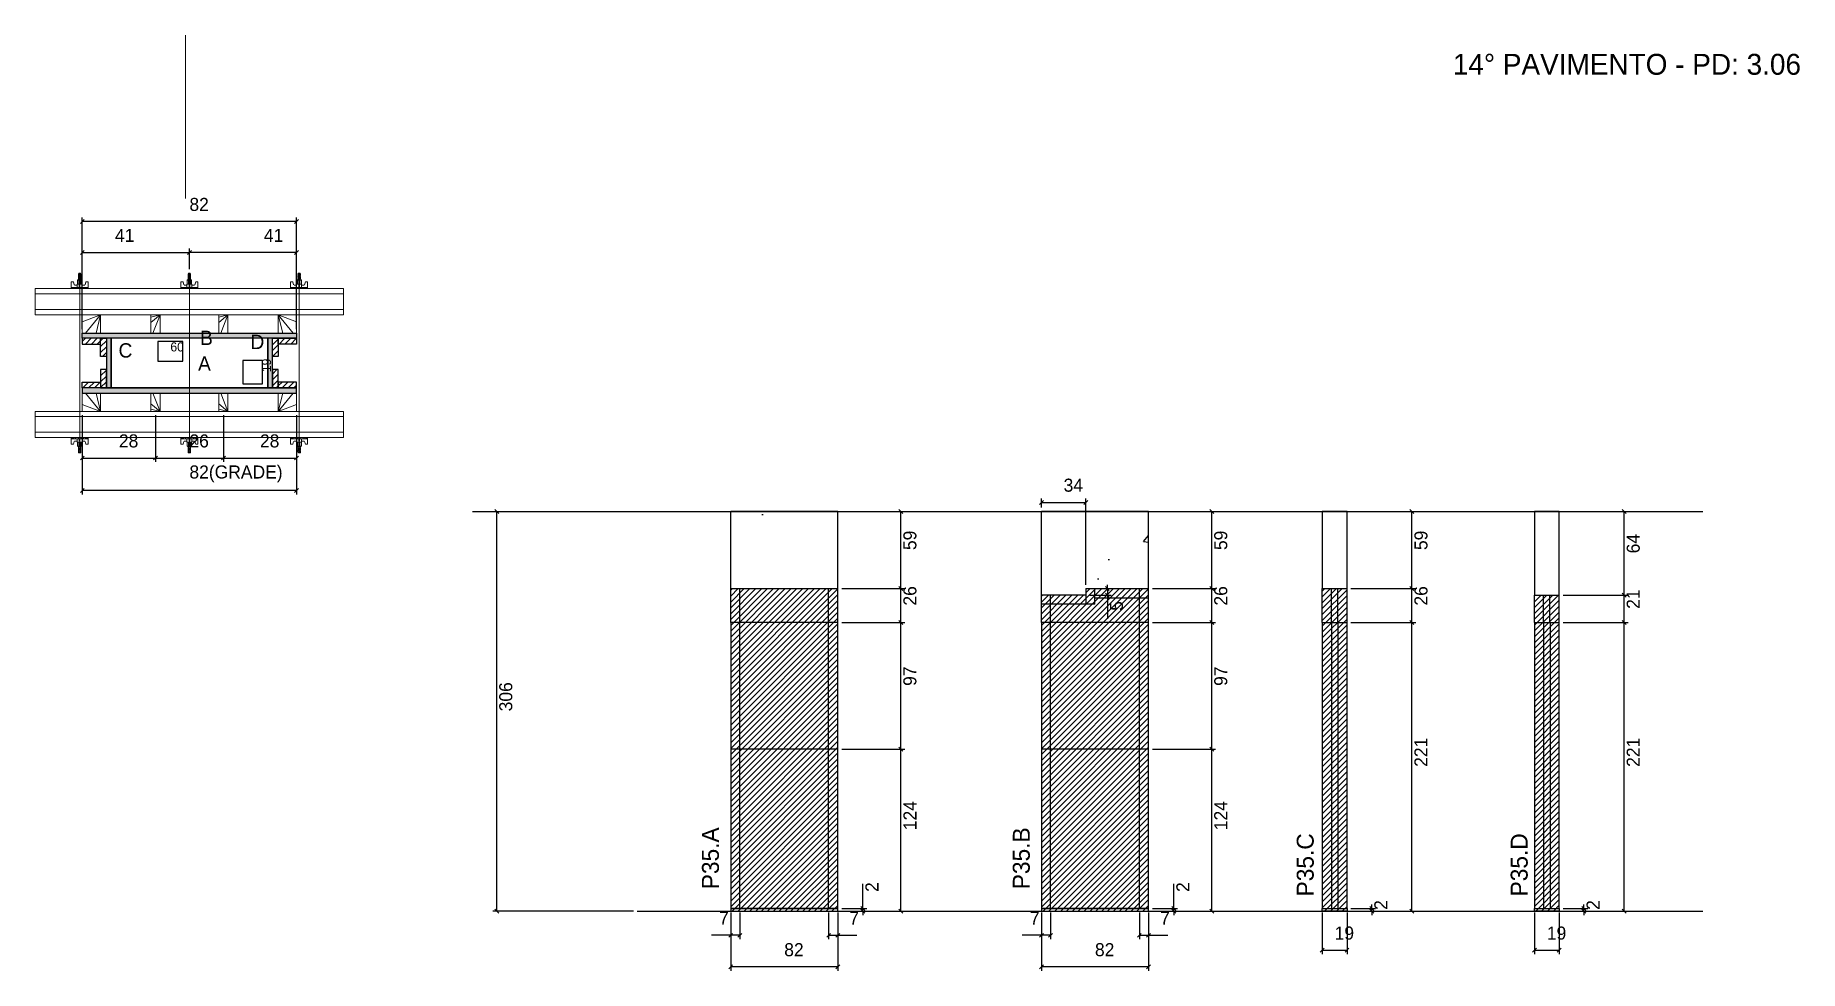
# Model space of a CAD drawing. Header units: metres. Extents: x 2584 to 3935, y 499 to 1215.
import ezdxf

# ---------------------------------------------------------------- set-up
doc = ezdxf.new("R2010")
doc.units = ezdxf.units.M
for name, color, linetype in [('CHAPA', 7, 'Continuous'), ('COTA', 7, 'Continuous'), ('Hachura', 7, 'Continuous'), ('Madeira', 7, 'Continuous'), ('NIVEL 2° PAV.', 7, 'Continuous'), ('NOMENCLATURA', 7, 'Continuous'), ('Nível', 7, 'Continuous'), ('Painéis', 7, 'Continuous'), ('Perfil Metálico', 7, 'Continuous'), ('SARR_2.2x7', 7, 'Continuous'), ('SARRAFO', 7, 'Continuous'), ('Texto Seção', 7, 'Continuous'), ('TEXTO_GERAL', 7, 'Continuous')]:
    doc.layers.add(name, color=color, linetype=linetype)

msp = doc.modelspace()

# ---------------------------------------------------------------- hatches: boundary and pattern name
at = {"layer": 'COTA'}
h = msp.add_hatch(dxfattribs=at)
h.set_pattern_fill('AR-CONC')
h.paths.add_polyline_path([(3116.3, 850.7), (3116.3, 791.7), (3198.3, 791.7), (3198.3, 850.7), (3116.3, 850.7)])
h = msp.add_hatch(dxfattribs=at)
h.set_pattern_fill('AR-CONC')
h.paths.add_polyline_path([(3388.2, 791.7), (3436.2, 791.7), (3436.2, 850.7), (3354.2, 850.7), (3354.2, 786.7), (3388.2, 786.7), (3388.2, 791.7)])
h = msp.add_hatch(dxfattribs=at)
h.set_pattern_fill('AR-CONC')
h.paths.add_polyline_path([(3588.2, 791.7), (3588.2, 850.7), (3569.2, 850.7), (3569.2, 791.7), (3588.2, 791.7)])
h = msp.add_hatch(dxfattribs=at)
h.set_pattern_fill('AR-CONC')
h.paths.add_polyline_path([(3750.7, 786.7), (3750.7, 850.7), (3731.7, 850.7), (3731.7, 786.7), (3750.7, 786.7)])
at = {"layer": 'Hachura'}
h = msp.add_hatch(color=7, dxfattribs=at)
h.dxf.hatch_style = 1
h.paths.add_polyline_path([(2619.9, 983.4), (2619.9, 987.4), (2783.9, 987.4), (2783.9, 983.4), (2619.9, 983.4)])
h = msp.add_hatch(color=7, dxfattribs=at)
h.dxf.hatch_style = 1
h.paths.add_polyline_path([(2619.9, 983.4), (2619.9, 987.4), (2783.9, 987.4), (2783.9, 983.4), (2619.9, 983.4)])
h = msp.add_hatch(dxfattribs=at)
h.set_pattern_fill('ANSI31')
h.paths.add_polyline_path([(2633.9, 983.4), (2633.9, 979), (2619.9, 979), (2619.9, 983.4), (2633.9, 983.4)])
h = msp.add_hatch(dxfattribs=at)
h.set_pattern_fill('ANSI31')
h.paths.add_polyline_path([(2638.3, 983.4), (2633.9, 983.4), (2633.9, 969.4), (2638.3, 969.4), (2638.3, 983.4)])
h = msp.add_hatch(color=7, dxfattribs=at)
h.dxf.hatch_style = 1
h.paths.add_polyline_path([(2641.9, 983.4), (2638.3, 983.4), (2638.3, 945.4), (2641.9, 945.4), (2641.9, 983.4)])
h = msp.add_hatch(color=7, dxfattribs=at)
h.dxf.hatch_style = 1
h.paths.add_polyline_path([(2641.9, 983.4), (2638.3, 983.4), (2638.3, 945.4), (2641.9, 945.4), (2641.9, 983.4)])
h = msp.add_hatch(color=7, dxfattribs=at)
h.dxf.hatch_style = 1
h.paths.add_polyline_path([(2765.5, 983.4), (2761.9, 983.4), (2761.9, 945.4), (2765.5, 945.4), (2765.5, 983.4)])
h = msp.add_hatch(color=7, dxfattribs=at)
h.dxf.hatch_style = 1
h.paths.add_polyline_path([(2765.5, 983.4), (2761.9, 983.4), (2761.9, 945.4), (2765.5, 945.4), (2765.5, 983.4)])
h = msp.add_hatch(dxfattribs=at)
h.set_pattern_fill('ANSI31')
h.paths.add_polyline_path([(2769.9, 983.4), (2765.5, 983.4), (2765.5, 969.4), (2769.9, 969.4), (2769.9, 983.4)])
h = msp.add_hatch(dxfattribs=at)
h.set_pattern_fill('ANSI31')
h.paths.add_polyline_path([(2769.9, 983.4), (2769.9, 979), (2783.9, 979), (2783.9, 983.4), (2769.9, 983.4)])
h = msp.add_hatch(dxfattribs=at)
h.set_pattern_fill('ANSI31')
h.paths.add_polyline_path([(2638.3, 945.4), (2633.9, 945.4), (2633.9, 959.4), (2638.3, 959.4), (2638.3, 945.4)])
h = msp.add_hatch(dxfattribs=at)
h.set_pattern_fill('ANSI31')
h.paths.add_polyline_path([(2769.9, 945.4), (2765.5, 945.4), (2765.5, 959.4), (2769.9, 959.4), (2769.9, 945.4)])
h = msp.add_hatch(dxfattribs=at)
h.set_pattern_fill('ANSI31')
h.paths.add_polyline_path([(2633.9, 945.4), (2633.9, 949.8), (2619.9, 949.8), (2619.9, 945.4), (2633.9, 945.4)])
h = msp.add_hatch(dxfattribs=at)
h.set_pattern_fill('ANSI31')
h.paths.add_polyline_path([(2769.9, 945.4), (2769.9, 949.8), (2783.9, 949.8), (2783.9, 945.4), (2769.9, 945.4)])
h = msp.add_hatch(color=7, dxfattribs=at)
h.dxf.hatch_style = 1
h.paths.add_polyline_path([(2619.9, 945.4), (2619.9, 941.4), (2783.9, 941.4), (2783.9, 945.4), (2619.9, 945.4)])
h = msp.add_hatch(color=7, dxfattribs=at)
h.dxf.hatch_style = 1
h.paths.add_polyline_path([(2619.9, 945.4), (2619.9, 941.4), (2783.9, 941.4), (2783.9, 945.4), (2619.9, 945.4)])
h = msp.add_hatch(dxfattribs=at)
h.set_pattern_fill('ANSI31')
h.paths.add_polyline_path([(3198.3, 791.7), (3116.3, 791.7), (3116.3, 544.7), (3198.3, 544.7), (3198.3, 791.7)])
h = msp.add_hatch(dxfattribs=at)
h.set_pattern_fill('ANSI31')
h.paths.add_polyline_path([(3388.2, 791.7), (3388.2, 786.7), (3354.2, 786.7), (3354.2, 544.7), (3436.2, 544.7), (3436.2, 791.7), (3388.2, 791.7)])
h = msp.add_hatch(dxfattribs=at)
h.set_pattern_fill('ANSI31')
h.paths.add_polyline_path([(3588.2, 791.7), (3569.2, 791.7), (3569.2, 544.7), (3588.2, 544.7), (3588.2, 791.7)])
h = msp.add_hatch(dxfattribs=at)
h.set_pattern_fill('ANSI31')
h.paths.add_polyline_path([(3750.7, 786.7), (3731.7, 786.7), (3731.7, 544.7), (3750.7, 544.7), (3750.7, 786.7)])

# ---------------------------------------------------------------- linework, layer by layer
at = {"layer": 'CHAPA', "color": 1, "lineweight": 25}
for points in [[(2619.9, 983.4), (2619.9, 987.4), (2783.9, 987.4), (2783.9, 983.4)], [(2619.9, 983.4), (2619.9, 987.4), (2783.9, 987.4), (2783.9, 983.4)], [(2641.9, 983.4), (2638.3, 983.4), (2638.3, 945.4), (2641.9, 945.4)], [(2641.9, 983.4), (2638.3, 983.4), (2638.3, 945.4), (2641.9, 945.4)], [(2765.5, 983.4), (2761.9, 983.4), (2761.9, 945.4), (2765.5, 945.4)], [(2765.5, 983.4), (2761.9, 983.4), (2761.9, 945.4), (2765.5, 945.4)], [(2619.9, 945.4), (2619.9, 941.4), (2783.9, 941.4), (2783.9, 945.4)], [(2619.9, 945.4), (2619.9, 941.4), (2783.9, 941.4), (2783.9, 945.4)]]:
    msp.add_lwpolyline(points, close=True, dxfattribs=at)
at = {"layer": 'COTA', "color": 0, "lineweight": 25}
for p, q in [((2621.4, 1074.3), (2618.4, 1071.3)), ((2782.4, 1071.3), (2785.4, 1074.3)), ((2621.4, 1050.6), (2618.4, 1047.6)), ((2703.4, 1050.6), (2700.4, 1047.6)), ((2700.4, 1047.6), (2703.4, 1050.6)), ((2782.4, 1047.6), (2785.4, 1050.6)), ((2621.4, 893.2), (2618.4, 890.2)), ((2674.4, 890.2), (2677.4, 893.2)), ((2677.4, 893.2), (2674.4, 890.2)), ((2726.4, 890.2), (2729.4, 893.2)), ((2729.4, 893.2), (2726.4, 890.2)), ((2782.4, 890.2), (2785.4, 893.2)), ((2621.4, 868.3), (2618.4, 865.3)), ((2782.4, 865.3), (2785.4, 868.3)), ((3248.1, 849.2), (3245.1, 852.2)), ((3486.1, 849.2), (3483.1, 852.2)), ((3639.4, 849.2), (3636.4, 852.2)), ((3801.9, 849.2), (3798.9, 852.2)), ((3245.1, 793.2), (3248.1, 790.2)), ((3483.1, 793.2), (3486.1, 790.2)), ((3636.4, 793.2), (3639.4, 790.2)), ((3798.9, 788.2), (3801.9, 785.2)), ((3248.1, 764.2), (3245.1, 767.2)), ((3486.1, 764.2), (3483.1, 767.2)), ((3639.4, 764.2), (3636.4, 767.2)), ((3801.9, 764.2), (3798.9, 767.2)), ((3248.1, 667.2), (3245.1, 670.2)), ((3245.1, 670.2), (3248.1, 667.2)), ((3486.1, 667.2), (3483.1, 670.2)), ((3483.1, 670.2), (3486.1, 667.2)), ((3216, 548.2), (3219, 545.2)), ((3219, 543.2), (3216, 546.2)), ((3245.1, 546.2), (3248.1, 543.2)), ((3454, 548.2), (3457, 545.2)), ((3457, 543.2), (3454, 546.2)), ((3483.1, 546.2), (3486.1, 543.2)), ((3605.6, 548.2), (3608.6, 545.2)), ((3608.6, 543.2), (3605.6, 546.2)), ((3636.4, 546.2), (3639.4, 543.2)), ((3768.1, 548.2), (3771.1, 545.2)), ((3771.1, 543.2), (3768.1, 546.2)), ((3798.9, 546.2), (3801.9, 543.2)), ((3117.8, 527.7), (3114.8, 524.7)), ((3121.8, 524.7), (3124.8, 527.7)), ((3192.8, 527.7), (3189.8, 524.7)), ((3196.8, 524.7), (3199.8, 527.7)), ((3355.7, 527.7), (3352.7, 524.7)), ((3359.7, 524.7), (3362.7, 527.7)), ((3430.7, 527.7), (3427.7, 524.7)), ((3434.7, 524.7), (3437.7, 527.7)), ((3570.7, 516.3), (3567.7, 513.3)), ((3586.7, 513.3), (3589.7, 516.3)), ((3733.2, 516.3), (3730.2, 513.3)), ((3749.2, 513.3), (3752.2, 516.3)), ((3117.8, 503.6), (3114.8, 500.6)), ((3196.8, 500.6), (3199.8, 503.6)), ((3355.7, 503.6), (3352.7, 500.6)), ((3434.7, 500.6), (3437.7, 503.6))]:
    msp.add_line(p, q, dxfattribs=at)
at = {"layer": 'COTA', "color": 241, "lineweight": 25}
for p, q in [((2619.9, 990.4), (2619.9, 1075.8)), ((2783.9, 1072.8), (2619.9, 1072.8)), ((2783.9, 990.4), (2783.9, 1075.8)), ((2619.9, 1024.4), (2619.9, 1052.1)), ((2619.9, 1049.1), (2701.9, 1049.1)), ((2701.9, 1036.2), (2701.9, 1052.1)), ((2701.9, 1036.2), (2701.9, 1052.1)), ((2783.9, 1049.1), (2701.9, 1049.1)), ((2783.9, 1024.4), (2783.9, 1052.1)), ((2619.9, 924.4), (2619.9, 863.8)), ((2619.9, 924.4), (2619.9, 888.7)), ((2675.9, 924.4), (2675.9, 888.7)), ((2675.9, 924.4), (2675.9, 888.7)), ((2727.9, 924.4), (2727.9, 888.7)), ((2727.9, 924.4), (2727.9, 888.7)), ((2783.9, 924.4), (2783.9, 863.8)), ((2783.9, 924.4), (2783.9, 888.7)), ((2619.9, 891.7), (2675.9, 891.7)), ((2675.9, 891.7), (2727.9, 891.7)), ((2727.9, 891.7), (2783.9, 891.7)), ((2783.9, 866.8), (2619.9, 866.8)), ((3116.3, 791.7), (3116.3, 850.7)), ((3198.3, 850.7), (3116.3, 850.7)), ((3198.3, 791.7), (3198.3, 850.7)), ((3436.2, 850.7), (3354.2, 850.7)), ((3354.2, 786.7), (3354.2, 850.7)), ((3436.2, 791.7), (3436.2, 850.7))]:
    msp.add_line(p, q, dxfattribs=at)
at = {"layer": 'COTA', "color": 180, "lineweight": 25}
for p, q in [((2696.8, 980.8), (2677.8, 980.8)), ((2677.8, 980.8), (2677.8, 965.8)), ((2696.8, 965.8), (2696.8, 980.8)), ((2677.8, 965.8), (2696.8, 965.8)), ((2757.9, 966.4), (2742.9, 966.4)), ((2742.9, 966.4), (2742.9, 948.4)), ((2757.9, 948.4), (2757.9, 966.4)), ((2742.9, 948.4), (2757.9, 948.4))]:
    msp.add_line(p, q, dxfattribs=at)
at = {"layer": 'COTA', "color": 4, "lineweight": 25}
for p, q in [((3201.3, 850.7), (3249.6, 850.7)), ((3246.6, 791.7), (3246.6, 850.7)), ((3439.2, 850.7), (3487.6, 850.7)), ((3484.6, 791.7), (3484.6, 850.7)), ((3591.2, 850.7), (3640.9, 850.7)), ((3637.9, 791.7), (3637.9, 850.7)), ((3753.7, 850.7), (3803.4, 850.7)), ((3800.4, 786.7), (3800.4, 850.7)), ((3201.3, 791.7), (3249.6, 791.7)), ((3439.2, 791.7), (3487.6, 791.7)), ((3591.2, 791.7), (3640.9, 791.7)), ((3753.7, 786.7), (3803.4, 786.7)), ((3201.3, 765.7), (3249.6, 765.7)), ((3246.6, 668.7), (3246.6, 765.7)), ((3439.2, 765.7), (3487.6, 765.7)), ((3484.6, 668.7), (3484.6, 765.7)), ((3591.2, 765.7), (3640.9, 765.7)), ((3637.9, 544.7), (3637.9, 765.7)), ((3753.7, 765.7), (3803.4, 765.7)), ((3800.4, 544.7), (3800.4, 765.7)), ((3201.3, 668.7), (3249.6, 668.7)), ((3239.1, 668.7), (3249.6, 668.7)), ((3246.6, 544.7), (3246.6, 668.7)), ((3439.2, 668.7), (3487.6, 668.7)), ((3477.1, 668.7), (3487.6, 668.7)), ((3484.6, 544.7), (3484.6, 668.7)), ((3217.5, 546.7), (3217.5, 565.5)), ((3455.5, 546.7), (3455.5, 565.5)), ((3116.3, 543.7), (3116.3, 499.1)), ((3116.3, 541.7), (3116.3, 523.2)), ((3123.3, 543.7), (3123.3, 523.2)), ((3191.3, 543.7), (3191.3, 523.2)), ((3198.3, 543.7), (3198.3, 499.1)), ((3198.3, 541.7), (3198.3, 523.2)), ((3201.3, 546.7), (3220.5, 546.7)), ((3201.3, 544.7), (3220.5, 544.7)), ((3201.3, 544.7), (3249.6, 544.7)), ((3217.5, 544.7), (3217.5, 546.7)), ((3217.5, 544.7), (3217.5, 541.7)), ((3354.2, 543.7), (3354.2, 499.1)), ((3354.2, 541.7), (3354.2, 523.2)), ((3361.2, 543.7), (3361.2, 523.2)), ((3429.2, 543.7), (3429.2, 523.2)), ((3436.2, 543.7), (3436.2, 499.1)), ((3436.2, 541.7), (3436.2, 523.2)), ((3439.2, 546.7), (3458.5, 546.7)), ((3439.2, 544.7), (3458.5, 544.7)), ((3439.2, 544.7), (3487.6, 544.7)), ((3455.5, 544.7), (3455.5, 546.7)), ((3455.5, 544.7), (3455.5, 541.7)), ((3569.2, 543.7), (3569.2, 511.8)), ((3588.2, 543.7), (3588.2, 511.8)), ((3591.2, 546.7), (3610.1, 546.7)), ((3591.2, 544.7), (3610.1, 544.7)), ((3591.2, 544.7), (3640.9, 544.7)), ((3607.1, 546.7), (3607.1, 549.7)), ((3607.1, 544.7), (3607.1, 546.7)), ((3607.1, 544.7), (3607.1, 541.7)), ((3731.7, 543.7), (3731.7, 511.8)), ((3750.7, 543.7), (3750.7, 511.8)), ((3753.7, 546.7), (3772.6, 546.7)), ((3753.7, 544.7), (3772.6, 544.7)), ((3753.7, 544.7), (3803.4, 544.7)), ((3769.6, 546.7), (3769.6, 549.7)), ((3769.6, 544.7), (3769.6, 546.7)), ((3769.6, 544.7), (3769.6, 541.7)), ((3116.3, 526.2), (3101.6, 526.2)), ((3123.3, 526.2), (3116.3, 526.2)), ((3191.3, 526.2), (3198.3, 526.2)), ((3198.3, 526.2), (3213, 526.2)), ((3354.2, 526.2), (3339.5, 526.2)), ((3361.2, 526.2), (3354.2, 526.2)), ((3429.2, 526.2), (3436.2, 526.2)), ((3436.2, 526.2), (3451, 526.2)), ((3569.2, 514.8), (3588.2, 514.8)), ((3731.7, 514.8), (3750.7, 514.8)), ((3198.3, 502.1), (3116.3, 502.1)), ((3436.2, 502.1), (3354.2, 502.1))]:
    msp.add_line(p, q, dxfattribs=at)
at = {"layer": 'COTA', "color": 241, "lineweight": 25}
for points in [[(3588.2, 791.7), (3588.2, 850.7), (3569.2, 850.7), (3569.2, 791.7)], [(3750.7, 786.7), (3750.7, 850.7), (3731.7, 850.7), (3731.7, 786.7)]]:
    msp.add_lwpolyline(points, dxfattribs=at)
at = {"layer": 'Hachura', "color": 0, "lineweight": 9}
for p, q in [((2619.6, 1028.1), (2616.2, 1028.1)), ((2616.2, 1028.1), (2616.2, 1024.8)), ((2619.6, 1028), (2616.2, 1028)), ((2618.9, 1031.1), (2616.7, 1032.2)), ((2618.9, 1030), (2616.7, 1031)), ((2618.9, 1028.8), (2616.7, 1029.9)), ((2618, 1028.1), (2616.7, 1028.7)), ((2616.8, 1032.4), (2618.9, 1031.3)), ((2616.8, 1031.3), (2618.9, 1030.2)), ((2616.8, 1030.1), (2618.9, 1029)), ((2616.9, 1032.8), (2617.2, 1033.2)), ((2616.9, 1032.5), (2616.9, 1032.8)), ((2618.8, 1032.8), (2616.9, 1032.8)), ((2616.9, 1032.5), (2618.8, 1031.6)), ((2616.9, 1032.5), (2618.8, 1031.6)), ((2616.9, 1031.4), (2616.9, 1032)), ((2618.8, 1031), (2616.9, 1032)), ((2616.9, 1031.4), (2618.8, 1030.4)), ((2616.9, 1030.2), (2616.9, 1030.8)), ((2618.8, 1029.9), (2616.9, 1030.8)), ((2616.9, 1030.6), (2616.9, 1030.8)), ((2616.9, 1030.2), (2618.8, 1029.2)), ((2616.9, 1029), (2616.9, 1029.7)), ((2618.8, 1028.7), (2616.9, 1029.7)), ((2616.9, 1029), (2618.8, 1028.1)), ((2617.8, 1028.1), (2616.9, 1028.5)), ((2616.9, 1028.1), (2616.9, 1028.5)), ((2617.2, 1033.2), (2618.5, 1033.2)), ((2617.2, 1028.1), (2617.2, 1024.8)), ((2618.8, 1032.2), (2617.5, 1032.8)), ((2618.9, 1032.3), (2617.8, 1032.8)), ((2618.3, 1032.8), (2618.9, 1032.5)), ((2618.8, 1032.8), (2618.5, 1033.2)), ((2618.5, 1032.8), (2618.8, 1032.7)), ((2618.8, 1032.2), (2618.8, 1031.6)), ((2618.8, 1030.4), (2618.8, 1031)), ((2618.8, 1029.7), (2618.8, 1029.9)), ((2618.8, 1029.7), (2618.8, 1029.2)), ((2618.8, 1028.7), (2618.8, 1028.1)), ((2618.8, 1028.1), (2618.8, 1024.8)), ((2619.6, 1024.8), (2619.6, 1028.1)), ((2703.6, 1028.1), (2700.2, 1028.1)), ((2700.2, 1028.1), (2700.2, 1024.8)), ((2703.6, 1028), (2700.2, 1028)), ((2702.9, 1031.1), (2700.7, 1032.2)), ((2702.9, 1030), (2700.7, 1031)), ((2702.9, 1028.8), (2700.7, 1029.9)), ((2702, 1028.1), (2700.7, 1028.7)), ((2700.8, 1032.4), (2702.9, 1031.3)), ((2700.8, 1031.3), (2702.9, 1030.2)), ((2700.8, 1030.1), (2702.9, 1029)), ((2700.9, 1032.8), (2701.2, 1033.2)), ((2700.9, 1032.5), (2700.9, 1032.8)), ((2702.8, 1032.8), (2700.9, 1032.8)), ((2700.9, 1032.5), (2702.8, 1031.6)), ((2700.9, 1032.5), (2702.8, 1031.6)), ((2700.9, 1031.4), (2700.9, 1032)), ((2702.8, 1031), (2700.9, 1032)), ((2700.9, 1031.4), (2702.8, 1030.4)), ((2700.9, 1030.2), (2700.9, 1030.8)), ((2702.8, 1029.9), (2700.9, 1030.8)), ((2700.9, 1030.6), (2700.9, 1030.8)), ((2700.9, 1030.2), (2702.8, 1029.2)), ((2700.9, 1029), (2700.9, 1029.7)), ((2702.8, 1028.7), (2700.9, 1029.7)), ((2700.9, 1029), (2702.8, 1028.1)), ((2701.8, 1028.1), (2700.9, 1028.5)), ((2700.9, 1028.1), (2700.9, 1028.5)), ((2701.2, 1033.2), (2702.5, 1033.2)), ((2701.2, 1028.1), (2701.2, 1024.8)), ((2702.8, 1032.2), (2701.5, 1032.8)), ((2702.9, 1032.3), (2701.8, 1032.8)), ((2702.3, 1032.8), (2702.9, 1032.5)), ((2702.8, 1032.8), (2702.5, 1033.2)), ((2702.5, 1032.8), (2702.8, 1032.7)), ((2702.8, 1032.2), (2702.8, 1031.6)), ((2702.8, 1030.4), (2702.8, 1031)), ((2702.8, 1029.7), (2702.8, 1029.9)), ((2702.8, 1029.7), (2702.8, 1029.2)), ((2702.8, 1028.7), (2702.8, 1028.1)), ((2702.8, 1028.1), (2702.8, 1024.8)), ((2703.6, 1024.8), (2703.6, 1028.1)), ((2784.2, 1028.1), (2787.6, 1028.1)), ((2784.2, 1024.8), (2784.2, 1028.1)), ((2784.2, 1028), (2787.6, 1028)), ((2785.5, 1032.8), (2784.8, 1032.5)), ((2787, 1032.4), (2784.8, 1031.3)), ((2787, 1031.3), (2784.8, 1030.2)), ((2787, 1030.1), (2784.8, 1029)), ((2784.9, 1032.3), (2786, 1032.8)), ((2784.9, 1031.1), (2787, 1032.2)), ((2784.9, 1030), (2787, 1031)), ((2784.9, 1028.8), (2787, 1029.9)), ((2785, 1032.8), (2785.3, 1033.2)), ((2785.2, 1032.8), (2785, 1032.7)), ((2785, 1032.2), (2786.3, 1032.8)), ((2785, 1032.8), (2786.9, 1032.8)), ((2786.9, 1032.5), (2785, 1031.6)), ((2786.9, 1032.5), (2785, 1031.6)), ((2785, 1032.2), (2785, 1031.6)), ((2785, 1031), (2786.9, 1032)), ((2786.9, 1031.4), (2785, 1030.4)), ((2785, 1030.4), (2785, 1031)), ((2785, 1029.9), (2786.9, 1030.8)), ((2786.9, 1030.2), (2785, 1029.2)), ((2785, 1029.7), (2785, 1029.9)), ((2785, 1029.7), (2785, 1029.2)), ((2785, 1028.7), (2786.9, 1029.7)), ((2786.9, 1029), (2785, 1028.1)), ((2785, 1028.7), (2785, 1028.1)), ((2785, 1028.1), (2785, 1024.8)), ((2786.6, 1033.2), (2785.3, 1033.2)), ((2785.8, 1028.1), (2787, 1028.7)), ((2786, 1028.1), (2786.9, 1028.5)), ((2786.5, 1028.1), (2786.5, 1024.8)), ((2786.9, 1032.8), (2786.6, 1033.2)), ((2786.9, 1032.5), (2786.9, 1032.8)), ((2786.9, 1031.4), (2786.9, 1032)), ((2786.9, 1030.2), (2786.9, 1030.8)), ((2786.9, 1030.6), (2786.9, 1030.8)), ((2786.9, 1029), (2786.9, 1029.7)), ((2786.9, 1028.1), (2786.9, 1028.5)), ((2787.6, 1028.1), (2787.6, 1024.8)), ((2611.4, 1021.4), (2611.4, 1026.5)), ((2611.4, 1026.5), (2613.1, 1026.5)), ((2611.4, 1022.3), (2624.3, 1022.3)), ((2611.4, 1022.3), (2616.6, 1022.3)), ((2624.3, 1021.4), (2611.4, 1021.4)), ((2611.6, 1022.3), (2611.6, 1021.4)), ((2611.8, 1022.3), (2611.8, 1021.4)), ((2612.1, 1022.3), (2612.1, 1021.4)), ((2612.6, 1022.3), (2612.6, 1021.4)), ((2613.1, 1026.5), (2613.7, 1024.3)), ((2613.4, 1022.3), (2613.4, 1021.4)), ((2614, 1024.1), (2616, 1024.1)), ((2614.8, 1022.3), (2614.8, 1021.4)), ((2623.4, 1021.4), (2615.6, 1021.4)), ((2616, 1024.8), (2619.8, 1024.8)), ((2616, 1022.3), (2616, 1024.8)), ((2617.9, 1022.3), (2616, 1022.3)), ((2616.6, 1022.3), (2617.2, 1022.3)), ((2616.9, 1021.9), (2616.9, 1022.2)), ((2616.9, 1021.5), (2616.9, 1021.9)), ((2617.6, 1022.3), (2617.6, 1024.3)), ((2617.9, 1022.3), (2617.9, 1021.4)), ((2618.1, 1024.3), (2618.1, 1022.3)), ((2618.9, 1022.1), (2618.9, 1021.7)), ((2619.8, 1024.8), (2619.6, 1024.8)), ((2619.8, 1024.8), (2619.6, 1024.8)), ((2619.8, 1024.8), (2619.8, 1022.3)), ((2621.8, 1024.1), (2619.8, 1024.1)), ((2620.9, 1022.3), (2620.9, 1021.4)), ((2622.7, 1026.5), (2622.1, 1024.3)), ((2622.3, 1022.3), (2622.3, 1021.4)), ((2624.3, 1026.5), (2622.7, 1026.5)), ((2623.2, 1022.3), (2623.2, 1021.4)), ((2623.6, 1022.3), (2623.6, 1021.4)), ((2624, 1022.3), (2624, 1021.4)), ((2624.2, 1022.3), (2624.2, 1021.4)), ((2624.3, 1022.3), (2624.3, 1026.5)), ((2624.3, 1022.3), (2624.3, 1021.4)), ((2695.4, 1021.4), (2695.4, 1026.5)), ((2695.4, 1026.5), (2697.1, 1026.5)), ((2695.4, 1022.3), (2708.3, 1022.3)), ((2695.4, 1022.3), (2700.6, 1022.3)), ((2708.3, 1021.4), (2695.4, 1021.4)), ((2695.6, 1022.3), (2695.6, 1021.4)), ((2695.8, 1022.3), (2695.8, 1021.4)), ((2696.1, 1022.3), (2696.1, 1021.4)), ((2696.6, 1022.3), (2696.6, 1021.4)), ((2697.1, 1026.5), (2697.7, 1024.3)), ((2697.4, 1022.3), (2697.4, 1021.4)), ((2698, 1024.1), (2700, 1024.1)), ((2698.8, 1022.3), (2698.8, 1021.4)), ((2707.4, 1021.4), (2699.6, 1021.4)), ((2700, 1024.8), (2703.8, 1024.8)), ((2700, 1022.3), (2700, 1024.8)), ((2701.9, 1022.3), (2700, 1022.3)), ((2700.6, 1022.3), (2701.2, 1022.3)), ((2700.9, 1021.9), (2700.9, 1022.2)), ((2700.9, 1021.5), (2700.9, 1021.9)), ((2701.6, 1022.3), (2701.6, 1024.3)), ((2701.9, 1022.3), (2701.9, 1021.4)), ((2702.1, 1024.3), (2702.1, 1022.3)), ((2702.9, 1022.1), (2702.9, 1021.7)), ((2703.8, 1024.8), (2703.6, 1024.8)), ((2703.8, 1024.8), (2703.6, 1024.8)), ((2703.8, 1024.8), (2703.8, 1022.3)), ((2705.8, 1024.1), (2703.8, 1024.1)), ((2704.9, 1022.3), (2704.9, 1021.4)), ((2706.7, 1026.5), (2706.1, 1024.3)), ((2706.3, 1022.3), (2706.3, 1021.4)), ((2708.3, 1026.5), (2706.7, 1026.5)), ((2707.2, 1022.3), (2707.2, 1021.4)), ((2707.6, 1022.3), (2707.6, 1021.4)), ((2708, 1022.3), (2708, 1021.4)), ((2708.2, 1022.3), (2708.2, 1021.4)), ((2708.3, 1022.3), (2708.3, 1026.5)), ((2708.3, 1022.3), (2708.3, 1021.4)), ((2779.4, 1022.3), (2779.4, 1026.5)), ((2779.4, 1026.5), (2781.1, 1026.5)), ((2792.3, 1022.3), (2779.4, 1022.3)), ((2779.4, 1022.3), (2779.4, 1021.4)), ((2779.4, 1021.4), (2792.3, 1021.4)), ((2779.6, 1022.3), (2779.6, 1021.4)), ((2779.8, 1022.3), (2779.8, 1021.4)), ((2780.1, 1022.3), (2780.1, 1021.4)), ((2780.4, 1021.4), (2788.2, 1021.4)), ((2780.6, 1022.3), (2780.6, 1021.4)), ((2781.1, 1026.5), (2781.7, 1024.3)), ((2781.4, 1022.3), (2781.4, 1021.4)), ((2782, 1024.1), (2784, 1024.1)), ((2782.9, 1022.3), (2782.9, 1021.4)), ((2787.8, 1024.8), (2784, 1024.8)), ((2784, 1024.8), (2784, 1022.3)), ((2784, 1024.8), (2784.2, 1024.8)), ((2784, 1024.8), (2784.2, 1024.8)), ((2784.9, 1022.1), (2784.9, 1021.7)), ((2785.7, 1024.3), (2785.7, 1022.3)), ((2785.9, 1022.3), (2787.8, 1022.3)), ((2785.9, 1022.3), (2785.9, 1021.4)), ((2786.2, 1022.3), (2786.2, 1024.3)), ((2787.2, 1022.3), (2786.5, 1022.3)), ((2786.8, 1021.9), (2786.8, 1022.2)), ((2786.8, 1021.5), (2786.8, 1021.9)), ((2792.3, 1022.3), (2787.2, 1022.3)), ((2787.8, 1022.3), (2787.8, 1024.8)), ((2789.8, 1024.1), (2787.8, 1024.1)), ((2788.9, 1022.3), (2788.9, 1021.4)), ((2790.7, 1026.5), (2790.1, 1024.3)), ((2790.3, 1022.3), (2790.3, 1021.4)), ((2792.3, 1026.5), (2790.7, 1026.5)), ((2791.2, 1022.3), (2791.2, 1021.4)), ((2791.6, 1022.3), (2791.6, 1021.4)), ((2792, 1022.3), (2792, 1021.4)), ((2792.2, 1022.3), (2792.2, 1021.4)), ((2792.3, 1021.4), (2792.3, 1026.5)), ((2624.3, 907.4), (2611.4, 907.4)), ((2611.4, 907.4), (2611.4, 902.2)), ((2611.4, 906.5), (2624.3, 906.5)), ((2611.4, 906.5), (2616.6, 906.5)), ((2611.6, 906.4), (2611.6, 907.4)), ((2611.8, 906.4), (2611.8, 907.4)), ((2612.1, 906.4), (2612.1, 907.4)), ((2612.6, 906.4), (2612.6, 907.4)), ((2613.4, 906.4), (2613.4, 907.4)), ((2614.8, 906.4), (2614.8, 907.4)), ((2623.4, 907.4), (2615.6, 907.4)), ((2617.9, 906.5), (2616, 906.5)), ((2616, 906.5), (2616, 903.9)), ((2616.6, 906.5), (2617.2, 906.5)), ((2616.9, 907.2), (2616.9, 906.8)), ((2616.9, 906.8), (2616.9, 906.6)), ((2617.6, 906.5), (2617.6, 904.5)), ((2617.9, 906.5), (2617.9, 907.4)), ((2618.1, 904.5), (2618.1, 906.5)), ((2618.9, 906.6), (2618.9, 907)), ((2619.8, 903.9), (2619.8, 906.5)), ((2620.9, 906.4), (2620.9, 907.4)), ((2622.3, 906.4), (2622.3, 907.4)), ((2623.2, 906.4), (2623.2, 907.4)), ((2623.6, 906.4), (2623.6, 907.4)), ((2624, 906.4), (2624, 907.4)), ((2624.2, 906.4), (2624.2, 907.4)), ((2624.3, 906.5), (2624.3, 907.4)), ((2624.3, 906.5), (2624.3, 902.2)), ((2708.3, 907.4), (2695.4, 907.4)), ((2695.4, 907.4), (2695.4, 902.2)), ((2695.4, 906.5), (2708.3, 906.5)), ((2695.4, 906.5), (2700.6, 906.5)), ((2695.6, 906.4), (2695.6, 907.4)), ((2695.8, 906.4), (2695.8, 907.4)), ((2696.1, 906.4), (2696.1, 907.4)), ((2696.6, 906.4), (2696.6, 907.4)), ((2697.4, 906.4), (2697.4, 907.4)), ((2698.8, 906.4), (2698.8, 907.4)), ((2707.4, 907.4), (2699.6, 907.4)), ((2701.9, 906.5), (2700, 906.5)), ((2700, 906.5), (2700, 903.9)), ((2700.6, 906.5), (2701.2, 906.5)), ((2700.9, 907.2), (2700.9, 906.8)), ((2700.9, 906.8), (2700.9, 906.6)), ((2701.6, 906.5), (2701.6, 904.5)), ((2701.9, 906.5), (2701.9, 907.4)), ((2702.1, 904.5), (2702.1, 906.5)), ((2702.9, 906.6), (2702.9, 907)), ((2703.8, 903.9), (2703.8, 906.5)), ((2704.9, 906.4), (2704.9, 907.4)), ((2706.3, 906.4), (2706.3, 907.4)), ((2707.2, 906.4), (2707.2, 907.4)), ((2707.6, 906.4), (2707.6, 907.4)), ((2708, 906.4), (2708, 907.4)), ((2708.2, 906.4), (2708.2, 907.4)), ((2708.3, 906.5), (2708.3, 907.4)), ((2708.3, 906.5), (2708.3, 902.2)), ((2779.4, 907.4), (2792.3, 907.4)), ((2779.4, 906.5), (2779.4, 907.4)), ((2792.3, 906.5), (2779.4, 906.5)), ((2779.4, 906.5), (2779.4, 902.2)), ((2779.6, 906.4), (2779.6, 907.4)), ((2779.8, 906.4), (2779.8, 907.4)), ((2780.1, 906.4), (2780.1, 907.4)), ((2780.4, 907.4), (2788.2, 907.4)), ((2780.6, 906.4), (2780.6, 907.4)), ((2781.4, 906.4), (2781.4, 907.4)), ((2782.9, 906.4), (2782.9, 907.4)), ((2784, 903.9), (2784, 906.5)), ((2784.9, 906.6), (2784.9, 907)), ((2785.7, 904.5), (2785.7, 906.5)), ((2785.9, 906.5), (2785.9, 907.4)), ((2785.9, 906.5), (2787.8, 906.5)), ((2786.2, 906.5), (2786.2, 904.5)), ((2787.2, 906.5), (2786.5, 906.5)), ((2786.8, 907.2), (2786.8, 906.8)), ((2786.8, 906.8), (2786.8, 906.6)), ((2792.3, 906.5), (2787.2, 906.5)), ((2787.8, 906.5), (2787.8, 903.9)), ((2788.9, 906.4), (2788.9, 907.4)), ((2790.3, 906.4), (2790.3, 907.4)), ((2791.2, 906.4), (2791.2, 907.4)), ((2791.6, 906.4), (2791.6, 907.4)), ((2792, 906.4), (2792, 907.4)), ((2792.2, 906.4), (2792.2, 907.4)), ((2792.3, 907.4), (2792.3, 902.2)), ((2611.4, 902.2), (2613.1, 902.2)), ((2613.1, 902.2), (2613.7, 904.4)), ((2614, 904.7), (2616, 904.7)), ((2616, 903.9), (2619.8, 903.9)), ((2616.2, 900.7), (2616.2, 903.9)), ((2619.6, 900.7), (2616.2, 900.7)), ((2619.6, 900.7), (2616.2, 900.7)), ((2618, 900.7), (2616.7, 900)), ((2618.9, 899.9), (2616.7, 898.9)), ((2618.9, 898.8), (2616.7, 897.7)), ((2618.9, 897.6), (2616.7, 896.5)), ((2616.8, 898.6), (2618.9, 899.7)), ((2616.8, 897.5), (2618.9, 898.5)), ((2616.8, 896.3), (2618.9, 897.4)), ((2616.9, 899.7), (2618.8, 900.7)), ((2617.8, 900.7), (2616.9, 900.2)), ((2616.9, 900.7), (2616.9, 900.2)), ((2618.8, 900), (2616.9, 899)), ((2616.9, 899.7), (2616.9, 899)), ((2616.9, 898.5), (2618.8, 899.5)), ((2618.8, 898.9), (2616.9, 897.9)), ((2616.9, 898.5), (2616.9, 897.9)), ((2616.9, 897.4), (2618.8, 898.3)), ((2616.9, 898.1), (2616.9, 897.9)), ((2618.8, 897.7), (2616.9, 896.7)), ((2616.9, 897.4), (2616.9, 896.7)), ((2616.9, 896.2), (2618.8, 897.2)), ((2616.9, 896.2), (2618.8, 897.2)), ((2616.9, 896.2), (2616.9, 895.9)), ((2616.9, 895.9), (2617.2, 895.6)), ((2618.8, 895.9), (2616.9, 895.9)), ((2617.2, 900.7), (2617.2, 903.9)), ((2617.2, 895.6), (2618.5, 895.6)), ((2618.8, 896.5), (2617.5, 895.9)), ((2618.9, 896.5), (2617.8, 895.9)), ((2618.3, 895.9), (2618.9, 896.2)), ((2618.5, 895.9), (2618.8, 896)), ((2618.8, 895.9), (2618.5, 895.6)), ((2618.8, 900.7), (2618.8, 903.9)), ((2618.8, 900), (2618.8, 900.7)), ((2618.8, 899.1), (2618.8, 899.5)), ((2618.8, 899.1), (2618.8, 898.9)), ((2618.8, 898.3), (2618.8, 897.7)), ((2618.8, 896.5), (2618.8, 897.2)), ((2619.6, 903.9), (2619.6, 900.7)), ((2619.8, 903.9), (2619.6, 903.9)), ((2619.8, 903.9), (2619.6, 903.9)), ((2621.8, 904.7), (2619.8, 904.7)), ((2622.7, 902.2), (2622.1, 904.4)), ((2624.3, 902.2), (2622.7, 902.2)), ((2695.4, 902.2), (2697.1, 902.2)), ((2697.1, 902.2), (2697.7, 904.4)), ((2698, 904.7), (2700, 904.7)), ((2700, 903.9), (2703.8, 903.9)), ((2700.2, 900.7), (2700.2, 903.9)), ((2703.6, 900.7), (2700.2, 900.7)), ((2703.6, 900.7), (2700.2, 900.7)), ((2702, 900.7), (2700.7, 900)), ((2702.9, 899.9), (2700.7, 898.9)), ((2702.9, 898.8), (2700.7, 897.7)), ((2702.9, 897.6), (2700.7, 896.5)), ((2700.8, 898.6), (2702.9, 899.7)), ((2700.8, 897.5), (2702.9, 898.5)), ((2700.8, 896.3), (2702.9, 897.4)), ((2700.9, 899.7), (2702.8, 900.7)), ((2701.8, 900.7), (2700.9, 900.2)), ((2700.9, 900.7), (2700.9, 900.2)), ((2702.8, 900), (2700.9, 899)), ((2700.9, 899.7), (2700.9, 899)), ((2700.9, 898.5), (2702.8, 899.5)), ((2702.8, 898.9), (2700.9, 897.9)), ((2700.9, 898.5), (2700.9, 897.9)), ((2700.9, 897.4), (2702.8, 898.3)), ((2700.9, 898.1), (2700.9, 897.9)), ((2702.8, 897.7), (2700.9, 896.7)), ((2700.9, 897.4), (2700.9, 896.7)), ((2700.9, 896.2), (2702.8, 897.2)), ((2700.9, 896.2), (2702.8, 897.2)), ((2700.9, 896.2), (2700.9, 895.9)), ((2700.9, 895.9), (2701.2, 895.6)), ((2702.8, 895.9), (2700.9, 895.9)), ((2701.2, 900.7), (2701.2, 903.9)), ((2701.2, 895.6), (2702.5, 895.6)), ((2702.8, 896.5), (2701.5, 895.9)), ((2702.9, 896.5), (2701.8, 895.9)), ((2702.3, 895.9), (2702.9, 896.2)), ((2702.5, 895.9), (2702.8, 896)), ((2702.8, 895.9), (2702.5, 895.6)), ((2702.8, 900.7), (2702.8, 903.9)), ((2702.8, 900), (2702.8, 900.7)), ((2702.8, 899.1), (2702.8, 899.5)), ((2702.8, 899.1), (2702.8, 898.9)), ((2702.8, 898.3), (2702.8, 897.7)), ((2702.8, 896.5), (2702.8, 897.2)), ((2703.6, 903.9), (2703.6, 900.7)), ((2703.8, 903.9), (2703.6, 903.9)), ((2703.8, 903.9), (2703.6, 903.9)), ((2705.8, 904.7), (2703.8, 904.7)), ((2706.7, 902.2), (2706.1, 904.4)), ((2708.3, 902.2), (2706.7, 902.2)), ((2779.4, 902.2), (2781.1, 902.2)), ((2781.1, 902.2), (2781.7, 904.4)), ((2782, 904.7), (2784, 904.7)), ((2787.8, 903.9), (2784, 903.9)), ((2784, 903.9), (2784.2, 903.9)), ((2784, 903.9), (2784.2, 903.9)), ((2784.2, 903.9), (2784.2, 900.7)), ((2784.2, 900.7), (2787.6, 900.7)), ((2784.2, 900.7), (2787.6, 900.7)), ((2787, 898.6), (2784.8, 899.7)), ((2787, 897.5), (2784.8, 898.5)), ((2787, 896.3), (2784.8, 897.4)), ((2785.5, 895.9), (2784.8, 896.2)), ((2784.9, 899.9), (2787, 898.9)), ((2784.9, 898.8), (2787, 897.7)), ((2784.9, 897.6), (2787, 896.5)), ((2784.9, 896.5), (2786, 895.9)), ((2785, 900.7), (2785, 903.9)), ((2785, 900), (2785, 900.7)), ((2786.9, 899.7), (2785, 900.7)), ((2785, 900), (2786.9, 899)), ((2785, 899.1), (2785, 899.5)), ((2786.9, 898.5), (2785, 899.5)), ((2785, 899.1), (2785, 898.9)), ((2785, 898.9), (2786.9, 897.9)), ((2785, 898.3), (2785, 897.7)), ((2786.9, 897.4), (2785, 898.3)), ((2785, 897.7), (2786.9, 896.7)), ((2786.9, 896.2), (2785, 897.2)), ((2785, 896.5), (2785, 897.2)), ((2786.9, 896.2), (2785, 897.2)), ((2785, 896.5), (2786.3, 895.9)), ((2785.2, 895.9), (2785, 896)), ((2785, 895.9), (2785.3, 895.6)), ((2785, 895.9), (2786.9, 895.9)), ((2786.6, 895.6), (2785.3, 895.6)), ((2785.8, 900.7), (2787, 900)), ((2786, 900.7), (2786.9, 900.2)), ((2786.5, 900.7), (2786.5, 903.9)), ((2786.9, 895.9), (2786.6, 895.6)), ((2786.9, 900.7), (2786.9, 900.2)), ((2786.9, 899.7), (2786.9, 899)), ((2786.9, 898.5), (2786.9, 897.9)), ((2786.9, 898.1), (2786.9, 897.9)), ((2786.9, 897.4), (2786.9, 896.7)), ((2786.9, 896.2), (2786.9, 895.9)), ((2787.6, 900.7), (2787.6, 903.9)), ((2789.8, 904.7), (2787.8, 904.7)), ((2790.7, 902.2), (2790.1, 904.4)), ((2792.3, 902.2), (2790.7, 902.2))]:
    msp.add_line(p, q, dxfattribs=at)
at = {"layer": 'Hachura', "color": 251, "lineweight": 9}
for p, q in [((2617.9, 1032.2), (2617.9, 900.4)), ((2701.9, 1032.2), (2701.9, 900.4)), ((2785.9, 1032.2), (2785.9, 900.4))]:
    msp.add_line(p, q, dxfattribs=at)
at = {"layer": 'Madeira', "color": 126, "lineweight": 18}
for p, q in [((2633.9, 1001.4), (2619.9, 995.9)), ((2633.9, 1001.4), (2622.4, 987.4)), ((2633.9, 1001.4), (2630.4, 987.4)), ((2679.4, 1001.4), (2672.4, 995.6)), ((2679.4, 1001.4), (2672.4, 999.6)), ((2679.4, 1001.4), (2674, 987.4)), ((2731.4, 1001.4), (2724.4, 995.6)), ((2731.4, 1001.4), (2724.4, 999.6)), ((2731.4, 1001.4), (2726, 987.4)), ((2769.9, 1001.4), (2781.4, 987.4)), ((2769.9, 1001.4), (2773.4, 987.4)), ((2769.9, 1001.4), (2783.9, 995.9)), ((2633.9, 927.4), (2619.9, 932.8)), ((2633.9, 927.4), (2622.4, 941.4)), ((2633.9, 927.4), (2630.4, 941.4)), ((2679.4, 927.4), (2672.4, 933.1)), ((2679.4, 927.4), (2674, 941.4)), ((2731.4, 927.4), (2724.4, 933.1)), ((2731.4, 927.4), (2726, 941.4)), ((2769.9, 927.3), (2781.4, 941.4)), ((2769.9, 927.3), (2773.4, 941.4)), ((2769.9, 927.3), (2783.9, 932.8)), ((2679.4, 927.4), (2672.4, 929.1)), ((2731.4, 927.4), (2724.4, 929.1))]:
    msp.add_line(p, q, dxfattribs=at)
for points in [[(2783.9, 1001.4), (2783.9, 987.4), (2619.9, 987.4), (2619.9, 1001.4)], [(2633.9, 1001.4), (2633.9, 987.4), (2619.9, 987.4), (2619.9, 1001.4)], [(2679.4, 1001.4), (2672.4, 1001.4), (2672.4, 987.4), (2679.4, 987.4)], [(2731.4, 1001.4), (2724.4, 1001.4), (2724.4, 987.4), (2731.4, 987.4)], [(2769.9, 1001.4), (2769.9, 987.4), (2783.9, 987.4), (2783.9, 1001.4)], [(2783.9, 927.4), (2783.9, 941.4), (2619.9, 941.4), (2619.9, 927.4)], [(2633.9, 927.4), (2633.9, 941.4), (2619.9, 941.4), (2619.9, 927.4)], [(2679.4, 927.4), (2672.4, 927.3), (2672.4, 941.3), (2679.4, 941.4)], [(2731.4, 927.4), (2724.4, 927.3), (2724.4, 941.3), (2731.4, 941.4)], [(2769.9, 927.3), (2769.9, 941.3), (2783.9, 941.4), (2783.9, 927.4)]]:
    msp.add_lwpolyline(points, close=True, dxfattribs=at)
at = {"layer": 'NIVEL 2° PAV.', "color": 0, "lineweight": 25}
for p, q in [((2938.8, 849.2), (2935.8, 852.2)), ((2935.8, 546.2), (2938.8, 543.2))]:
    msp.add_line(p, q, dxfattribs=at)
at = {"layer": 'NIVEL 2° PAV.', "color": 4, "lineweight": 25}
for p, q in [((2934.1, 850.7), (2940.3, 850.7)), ((2937.3, 544.7), (2937.3, 850.7)), ((3041.8, 544.7), (2934.3, 544.7))]:
    msp.add_line(p, q, dxfattribs=at)
at = {"layer": 'Nível', "color": 4, "lineweight": 25}
for p, q in [((2918.6, 850.7), (3860.7, 850.7)), ((3044.8, 544.7), (3860.7, 544.7))]:
    msp.add_line(p, q, dxfattribs=at)
at = {"layer": 'Painéis', "color": 0, "lineweight": 25}
for p, q in [((3355.7, 859.2), (3352.7, 856.2)), ((3386.7, 856.2), (3389.7, 859.2)), ((3248.1, 790.2), (3245.1, 793.2)), ((3403.2, 793.2), (3406.2, 790.2)), ((3406.2, 785.2), (3403.2, 788.2)), ((3486.1, 790.2), (3483.1, 793.2)), ((3639.4, 790.2), (3636.4, 793.2)), ((3801.9, 785.2), (3798.9, 788.2)), ((3245.1, 767.2), (3248.1, 764.2)), ((3483.1, 767.2), (3486.1, 764.2)), ((3636.4, 767.2), (3639.4, 764.2)), ((3798.9, 767.2), (3801.9, 764.2))]:
    msp.add_line(p, q, dxfattribs=at)
at = {"layer": 'Painéis', "color": 4, "lineweight": 25}
for p, q in [((3354.2, 853.7), (3354.2, 860.7)), ((3354.2, 857.7), (3388.2, 857.7)), ((3388.2, 794.7), (3388.2, 860.7)), ((3201.3, 791.7), (3249.6, 791.7)), ((3246.6, 765.7), (3246.6, 791.7)), ((3391.2, 791.7), (3407.7, 791.7)), ((3391.2, 786.7), (3407.7, 786.7)), ((3404.7, 791.7), (3404.7, 794.7)), ((3404.7, 791.7), (3404.7, 786.7)), ((3404.7, 786.7), (3404.7, 768.6)), ((3439.2, 791.7), (3487.6, 791.7)), ((3484.6, 765.7), (3484.6, 791.7)), ((3591.2, 791.7), (3640.9, 791.7)), ((3637.9, 765.7), (3637.9, 791.7)), ((3753.7, 786.7), (3803.4, 786.7)), ((3800.4, 765.7), (3800.4, 786.7)), ((3201.3, 765.7), (3249.6, 765.7)), ((3439.2, 765.7), (3487.6, 765.7)), ((3591.2, 765.7), (3640.9, 765.7)), ((3753.7, 765.7), (3803.4, 765.7))]:
    msp.add_line(p, q, dxfattribs=at)
at = {"layer": 'Painéis', "color": 200, "lineweight": 25}
for p, q in [((3116.3, 791.7), (3198.3, 791.7)), ((3116.3, 765.7), (3116.3, 791.7)), ((3198.3, 765.7), (3198.3, 791.7)), ((3354.2, 765.7), (3354.2, 786.7)), ((3388.2, 786.7), (3354.2, 786.7)), ((3388.2, 791.7), (3436.2, 791.7)), ((3388.2, 791.7), (3388.2, 786.7)), ((3436.2, 765.7), (3436.2, 791.7)), ((3569.2, 791.7), (3588.2, 791.7)), ((3569.2, 765.7), (3569.2, 791.7)), ((3588.2, 765.7), (3588.2, 791.7)), ((3731.7, 786.7), (3750.7, 786.7)), ((3731.7, 765.7), (3731.7, 786.7)), ((3750.7, 765.7), (3750.7, 786.7)), ((3116.3, 765.7), (3116.3, 668.7)), ((3198.3, 765.7), (3116.3, 765.7)), ((3198.3, 668.7), (3198.3, 765.7)), ((3354.2, 765.7), (3354.2, 668.7)), ((3436.2, 765.7), (3354.2, 765.7)), ((3436.2, 668.7), (3436.2, 765.7)), ((3569.2, 765.7), (3569.2, 546.7)), ((3569.2, 765.7), (3588.2, 765.7)), ((3588.2, 546.7), (3588.2, 765.7)), ((3731.7, 765.7), (3731.7, 546.7)), ((3731.7, 765.7), (3750.7, 765.7)), ((3750.7, 546.7), (3750.7, 765.7)), ((3116.3, 668.7), (3116.3, 544.7)), ((3198.3, 668.7), (3116.3, 668.7)), ((3198.3, 544.7), (3198.3, 668.7)), ((3354.2, 668.7), (3354.2, 544.7)), ((3436.2, 668.7), (3354.2, 668.7)), ((3436.2, 544.7), (3436.2, 668.7)), ((3116.3, 546.7), (3198.3, 546.7)), ((3354.2, 546.7), (3436.2, 546.7)), ((3569.2, 546.7), (3588.2, 546.7)), ((3731.7, 546.7), (3750.7, 546.7))]:
    msp.add_line(p, q, dxfattribs=at)
for points in [[(2761.9, 945.4), (2761.9, 983.4), (2641.9, 983.4), (2641.9, 945.4)], [(3198.3, 546.7), (3116.3, 546.7), (3116.3, 544.7), (3198.3, 544.7)], [(3436.2, 546.7), (3354.2, 546.7), (3354.2, 544.7), (3436.2, 544.7)], [(3569.2, 546.7), (3588.2, 546.7), (3588.2, 544.7), (3569.2, 544.7)], [(3731.7, 546.7), (3750.7, 546.7), (3750.7, 544.7), (3731.7, 544.7)]]:
    msp.add_lwpolyline(points, close=True, dxfattribs=at)
at = {"layer": 'Perfil Metálico', "color": 224, "lineweight": 18}
for points in [[(2583.9, 1021.4), (2583.9, 1001.4), (2819.9, 1001.4), (2819.9, 1021.4)], [(2819.9, 1005.4), (2819.9, 1017.4), (2583.9, 1017.4), (2583.9, 1005.4)], [(2583.9, 907.4), (2583.9, 927.4), (2819.9, 927.4), (2819.9, 907.4)], [(2819.9, 923.4), (2819.9, 911.4), (2583.9, 911.4), (2583.9, 923.4)]]:
    msp.add_lwpolyline(points, close=True, dxfattribs=at)
at = {"layer": 'SARR_2.2x7', "color": 40, "lineweight": 25}
for p, q in [((3123.3, 765.7), (3123.3, 791.7)), ((3191.3, 765.7), (3191.3, 791.7)), ((3361.2, 765.7), (3361.2, 786.7)), ((3388.2, 786.7), (3388.2, 779.7)), ((3395.2, 779.7), (3395.2, 791.7)), ((3395.2, 784.7), (3436.2, 784.7)), ((3429.2, 765.7), (3429.2, 791.7)), ((3576.2, 765.7), (3576.2, 791.7)), ((3581.1, 765.7), (3581.1, 791.7)), ((3738.6, 765.7), (3738.6, 786.7)), ((3743.6, 765.7), (3743.6, 786.7)), ((3388.2, 779.7), (3354.2, 779.7)), ((3395.2, 779.7), (3388.2, 779.7)), ((3123.3, 668.7), (3123.3, 765.7)), ((3191.3, 668.7), (3191.3, 765.7)), ((3361.2, 668.7), (3361.2, 765.7)), ((3429.2, 668.7), (3429.2, 765.7)), ((3576.2, 765.7), (3576.2, 546.7)), ((3581.2, 765.7), (3581.2, 546.7)), ((3738.7, 765.7), (3738.7, 546.7)), ((3743.7, 765.7), (3743.7, 546.7)), ((3123.3, 546.7), (3123.3, 668.7)), ((3191.3, 546.7), (3191.3, 668.7)), ((3361.2, 546.7), (3361.2, 668.7)), ((3429.2, 546.7), (3429.2, 668.7))]:
    msp.add_line(p, q, dxfattribs=at)
at = {"layer": 'SARRAFO', "color": 251, "lineweight": 25}
for points in [[(2619.9, 979), (2633.9, 979), (2633.9, 983.4), (2619.9, 983.4)], [(2633.9, 969.4), (2633.9, 983.4), (2638.3, 983.4), (2638.3, 969.4)], [(2765.5, 969.4), (2765.5, 983.4), (2769.9, 983.4), (2769.9, 969.4)], [(2783.9, 979), (2769.9, 979), (2769.9, 983.4), (2783.9, 983.4)], [(2633.9, 959.4), (2633.9, 945.4), (2638.3, 945.4), (2638.3, 959.4)], [(2765.5, 959.4), (2765.5, 945.4), (2769.9, 945.4), (2769.9, 959.4)], [(2619.9, 949.8), (2633.9, 949.8), (2633.9, 945.4), (2619.9, 945.4)], [(2783.9, 949.8), (2769.9, 949.8), (2769.9, 945.4), (2783.9, 945.4)]]:
    msp.add_lwpolyline(points, close=True, dxfattribs=at)
at = {"layer": 'Texto Seção', "color": 252, "lineweight": 15}
msp.add_line((2698.9, 1090.4), (2698.9, 1215.4), dxfattribs=at)

# ---------------------------------------------------------------- texts
at = {"layer": 'COTA', "color": 241, "lineweight": 25}
for s, p in [('82', (2701.9, 1080.9)), ('41', (2644.9, 1057.2)), ('41', (2758.9, 1057.2)), ('28', (2647.9, 899.8)), ('26', (2701.9, 899.8)), ('28', (2755.9, 899.8)), ('82(GRADE)', (2701.9, 876))]:
    msp.add_text(s, height=10, dxfattribs=at).set_placement(p)
at = {"layer": 'COTA', "color": 1, "lineweight": 25}
msp.add_text('60', height=7, dxfattribs=at).set_placement((2687.3, 973.3))
msp.add_text('19', height=7, rotation=90, dxfattribs=at).set_placement((2764.4, 957.4))
at = {"layer": 'COTA', "color": 240, "lineweight": 25}
for s, p in [('59', (3258.5, 821.2)), ('59', (3496.5, 821.2)), ('59', (3649.8, 821.2)), ('64', (3812.3, 818.7)), ('97', (3258.5, 717.2)), ('97', (3496.5, 717.2)), ('221', (3649.8, 655.2)), ('221', (3812.3, 655.2)), ('124', (3258.6, 606.7)), ('124', (3496.5, 606.7)), ('2', (3229.5, 559.4)), ('2', (3467.5, 559.4)), ('2', (3619.1, 545.7)), ('2', (3781.6, 545.7))]:
    msp.add_text(s, height=10, rotation=90, dxfattribs=at).set_placement(p)
for s, p in [('7', (3107.4, 534.3)), ('7', (3207.1, 534.3)), ('7', (3345.4, 534.3)), ('7', (3445.1, 534.3)), ('19', (3578.7, 522.9)), ('19', (3741.2, 522.9)), ('82', (3157.3, 510.2)), ('82', (3395.2, 510.2))]:
    msp.add_text(s, height=10, dxfattribs=at).set_placement(p)
at = {"layer": 'NIVEL 2° PAV.', "color": 240, "lineweight": 25}
msp.add_text('306', height=10, rotation=90, dxfattribs=at).set_placement((2949.1, 697.7))
at = {"layer": 'NOMENCLATURA', "color": 2, "lineweight": 25}
msp.add_text('14° PAVIMENTO - PD: 3.06', height=16, dxfattribs=at).set_placement((3669.2, 1185.2))
at = {"layer": 'Painéis', "color": 240, "lineweight": 25}
msp.add_text('34', height=10, dxfattribs=at).set_placement((3371.2, 865.9))
for s, p in [('26', (3258.5, 778.7)), ('26', (3496.5, 778.7)), ('26', (3649.8, 778.7)), ('21', (3812.3, 776.2)), ('5', (3416.6, 774.7))]:
    msp.add_text(s, height=10, rotation=90, dxfattribs=at).set_placement(p)
at = {"layer": 'Texto Seção', "color": 7, "lineweight": 15}
for s, p in [('P35.A', (3107.3, 561.5)), ('P35.B', (3345.3, 561.5)), ('P35.C', (3562.7, 556)), ('P35.D', (3726.5, 556))]:
    msp.add_text(s, height=13, rotation=90, dxfattribs=at).set_placement(p)
at = {"layer": 'TEXTO_GERAL', "color": 7, "lineweight": 25}
for s, p in [('B', (2710, 978.2)), ('C', (2647.6, 968.6)), ('D', (2748.6, 975.1)), ('A', (2708.5, 958.5))]:
    msp.add_text(s, height=11, dxfattribs=at).set_placement(p)

doc.saveas('drawing.dxf')
